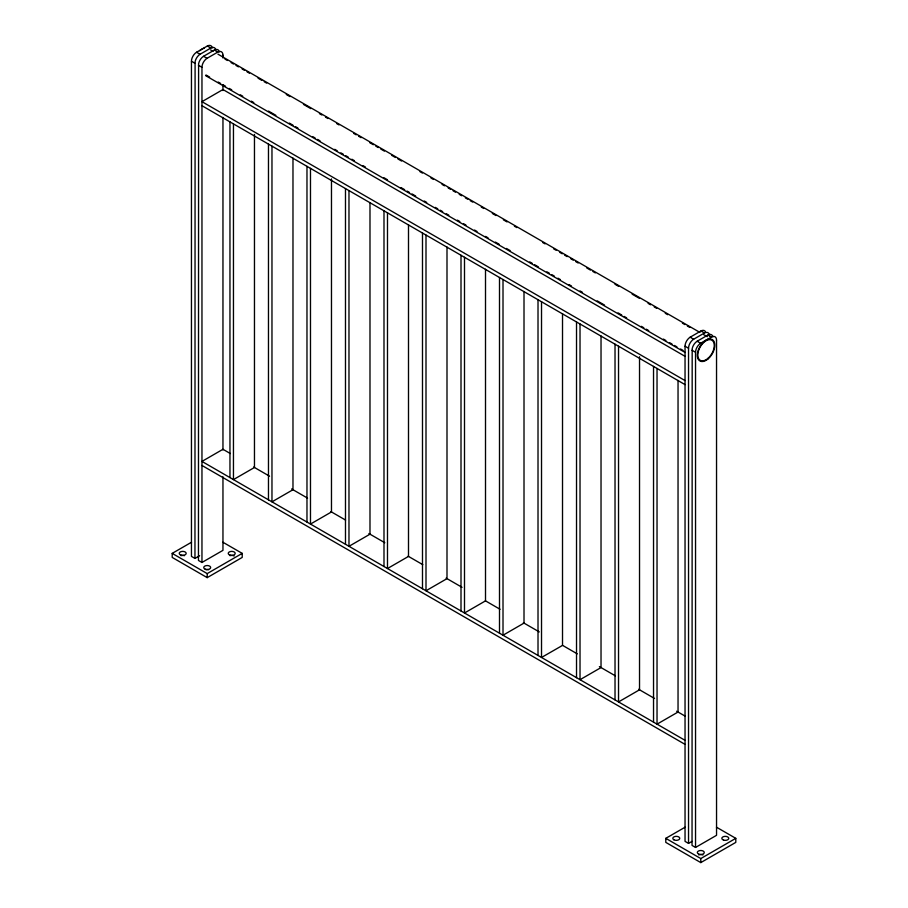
<?xml version="1.0" encoding="UTF-8"?>
<svg xmlns="http://www.w3.org/2000/svg" width="908" height="908" viewBox="0 0 908 908"><rect width="100%" height="100%" fill="white"/><g stroke="black" fill="none" stroke-linecap="round" stroke-linejoin="round"><path stroke-width="1.36" d="M191.474 61.233L191.599 59.758A7.423 4.29 -60 0 1 196.559 52.244L207.353 46.013A7.423 4.29 -60 0 1 212.313 47.795M194.97 63.265L191.452 61.245L191.452 556.411L194.959 558.431L195.095 61.778A7.423 4.29 -60 0 1 200.066 54.264L210.86 48.033A7.423 4.29 -60 0 1 215.82 49.815M222.959 476.779L222.959 550.35L201.962 562.472L198.455 560.452L198.602 63.798A7.423 4.29 -60 0 1 203.562 56.285L214.356 50.053A7.423 4.29 -60 0 1 219.316 51.835M685.052 346.209L685.177 344.722A7.423 4.29 -60 0 1 690.148 337.209L700.942 330.977A7.423 4.29 -60 0 1 705.414 331.568M716.537 340.148L716.548 835.315L695.539 847.448L692.044 845.416L692.18 348.774A7.423 4.29 -60 0 1 697.14 341.249L707.934 335.018A7.423 4.29 -60 0 1 712.905 336.811M198.455 65.285L201.973 67.305L202.098 65.819A7.423 4.29 -60 0 1 207.058 58.305L217.852 52.074A7.423 4.29 -60 0 1 222.823 53.856L222.948 55.195M222.903 542.235L242.209 553.381L242.209 557.421L207.206 577.636L172.202 557.421L172.202 553.381L191.52 542.235M194.959 558.431L199.624 555.741M172.202 553.381L207.206 573.595L242.209 553.381M692.044 841.375L688.536 843.396L685.041 841.375L685.041 346.22L688.559 348.229L688.684 346.743A7.423 4.29 -60 0 1 693.644 339.229L704.438 332.998A7.423 4.29 -60 0 1 709.398 334.791L709.523 336.119M692.044 350.261L695.551 352.27L695.687 350.794A7.423 4.29 -60 0 1 700.647 343.269L711.441 337.038A7.423 4.29 -60 0 1 716.401 338.832L716.525 340.159M577.306 653.874L562.585 645.372L541.52 657.46L541.52 301.751M716.48 827.199L735.798 838.345L735.798 842.386L700.794 862.6L665.791 842.386L665.791 838.345L685.097 827.199M665.791 838.345L700.794 858.559L735.798 838.345M207.353 46.013L210.86 48.033M214.356 50.053L217.852 52.074M700.942 330.977L704.438 332.998M707.934 335.018L711.441 337.038M210.599 49.929L213.051 51.336M217.954 54.174L699.966 332.453M703.643 334.587L707.321 336.709M224.946 59.065L227.397 60.484M231.075 62.607L233.526 64.025M235.989 65.433L238.441 66.852M242.118 68.974L244.57 70.393M247.021 71.811L249.473 73.23M258.065 78.179L261.742 80.313M264.194 81.72L266.646 83.139M286.27 94.466L289.947 96.6M303.442 104.386L310.797 108.631M319.389 113.591L321.841 115.01M325.518 117.132L327.97 118.551M336.55 123.499L339.013 124.918M353.723 133.419L356.174 134.838M358.637 136.245L361.089 137.664M369.669 142.624L373.347 144.747M375.799 146.165L378.261 147.573M380.713 148.991L384.39 151.114M391.745 155.37L395.423 157.493M397.874 158.911L401.563 161.034M419.961 171.657L422.413 173.065M430.994 178.025L433.445 179.444M442.037 184.403L444.489 185.811M448.166 187.945L450.618 189.352M453.069 190.771L455.521 192.19M459.198 194.312L461.661 195.731M465.339 197.853L467.79 199.272M470.242 200.691L472.693 202.098M481.285 207.058L483.737 208.477M492.318 213.437L495.995 215.559M503.361 219.804L507.039 221.927M514.393 226.183L516.845 227.59M542.609 242.459L545.061 243.877M553.642 248.837L556.093 250.256M559.771 252.379L562.234 253.797M564.685 255.205L567.137 256.623M570.814 258.746L573.266 260.165M575.717 261.583L578.169 263.002M586.761 267.951L590.438 270.085M592.89 271.492L595.342 272.911M614.966 284.238L618.643 286.372M632.138 294.158L639.493 298.403M648.085 303.363L650.537 304.782M654.214 306.904L656.666 308.323M665.258 313.271L667.709 314.69M682.419 323.191L684.882 324.599M687.333 326.017L689.785 327.436M196.559 52.244L200.066 54.264M203.562 56.285L207.058 58.305M690.148 337.209L693.644 339.229M697.14 341.249L700.647 343.269M205.957 74.967L209.635 77.089M218.215 82.049L220.667 83.468M223.118 84.875L225.581 86.294M229.259 88.417L231.71 89.835M240.291 94.795L242.742 96.214M251.334 101.163L253.786 102.581M268.507 111.082L275.862 115.327M289.357 123.113L293.034 125.247M295.486 126.655L297.938 128.073M312.658 136.575L315.11 137.993M317.562 139.401L320.013 140.819M334.734 149.321L337.186 150.739M340.863 152.862L343.315 154.269M345.766 155.688L348.229 157.107M351.907 159.229L354.358 160.648M362.939 165.608L365.391 167.015M383.789 177.639L387.478 179.761M400.961 187.559L404.639 189.681M407.09 191.1L409.553 192.507M412.005 193.926L415.682 196.049M424.263 201.008L426.715 202.427M435.307 207.387L437.758 208.795M440.21 210.213L442.661 211.632M446.339 213.755L448.802 215.173M457.382 220.133L459.834 221.541M463.511 223.674L465.963 225.082M474.555 230.042L477.006 231.461M485.587 236.409L488.039 237.828M495.405 242.084L499.082 244.207M506.437 248.452L510.126 250.574M529.739 261.901L532.202 263.32M534.653 264.739L538.331 266.861M546.911 271.821L549.363 273.24M551.826 274.647L554.277 276.066M557.955 278.188L560.406 279.607M568.987 284.567L571.45 285.986M580.03 290.935L582.482 292.353M597.203 300.854L604.558 305.099M618.053 312.885L621.73 315.019M624.182 316.427L626.634 317.845M641.354 326.347L643.806 327.765M646.258 329.173L648.709 330.591M663.43 339.093L665.882 340.511M669.559 342.634L672.011 344.041M674.474 345.46L676.925 346.879M680.603 349.001L683.054 350.42M205.583 75.614L685.131 352.474M685.2 356.413L222.959 89.54L201.962 101.673L685.041 380.577M201.962 105.714L685.041 384.617M230.314 453.546L222.959 449.29L201.962 461.423L685.041 740.326M253.616 466.996L269.551 476.189M291.627 488.935L307.562 498.14M330.853 511.59L345.573 520.08M368.864 533.529L384.81 542.734M408.101 556.184L422.81 564.674M446.112 578.124L462.047 587.328M485.349 600.778L500.058 609.279M523.36 622.729L539.295 631.923M599.371 666.608L615.306 675.813M638.608 689.263L654.543 698.468M676.619 711.214L685.2 716.162M201.962 465.464L685.041 744.367M700.794 858.559L700.794 862.6M695.539 352.281L695.539 847.448M688.536 348.241L688.536 843.396M678.038 380.418L678.038 712.031L657.029 724.153L657.029 368.444M653.533 366.423L653.533 722.132M639.527 356.765L639.527 689.796L618.53 701.929L618.53 346.22M615.022 344.2L615.022 699.909M601.028 335.949L601.028 667.573L580.019 679.695L580.019 323.986M576.523 321.965L576.523 677.674M562.517 313.714L562.517 645.338M538.013 299.731L538.013 655.44M524.007 291.491L524.007 623.104L503.009 635.225L503.009 279.516M499.502 277.496L499.502 633.205M485.508 269.256L485.508 600.869L464.499 613.002L464.499 257.293M461.003 255.273L461.003 610.982M446.997 247.021L446.997 578.646L426 590.768L426 235.059M422.492 233.038L422.492 588.747M408.498 224.798L408.498 556.411L387.489 568.533L387.489 212.824M383.993 210.804L383.993 566.513M369.987 202.563L369.987 534.176L348.978 546.31L348.978 190.601M345.483 188.569L345.483 544.289M331.477 178.91L331.477 511.942L310.479 524.075L310.479 168.366M306.972 166.346L306.972 522.055M292.978 158.094L292.978 489.718L271.969 501.84L271.969 146.131M268.473 144.111L268.473 499.82M254.467 134.452L254.467 467.484L233.458 479.606L233.458 123.897M229.962 121.876L229.962 477.585M222.959 55.184L222.959 58.021M222.959 84.898L222.959 90.55M222.959 117.438L222.959 449.903M207.206 573.595L207.206 577.636M201.962 67.317L201.962 562.472M199.692 50.769A12.372 7.151 -60 0 1 204.221 48.158M698.729 854.927A3.462 1.998 0 0 1 702.94 854.973M229.985 555.685A3.462 1.998 0 0 1 234.162 556.002M205.934 569.713A3.462 1.998 0 0 1 208.579 569.736M180.976 555.685A3.462 1.998 0 0 1 184.438 555.685M708.308 358.705A12.372 7.151 -60 0 0 712.235 339.535A12.372 7.151 -60 0 0 697.594 352.52A12.372 7.151 -60 0 0 708.308 358.705M708.172 358.206A11.634 6.719 -60 0 0 711.861 340.182A11.634 6.719 -60 0 0 698.093 352.383A11.634 6.719 -60 0 0 708.172 358.206M673.838 839.764A3.462 1.998 0 0 0 679.638 838.867A3.462 1.998 0 0 0 675.393 836.416A3.462 1.998 0 0 0 673.838 839.764M723.562 840.082A3.462 1.998 0 0 0 728.761 838.345A3.462 1.998 0 0 0 723.562 836.62A3.462 1.998 0 0 0 723.562 840.082M698.638 854.065A3.462 1.998 0 0 0 704.222 852.782A3.462 1.998 0 0 0 699.512 850.637A3.462 1.998 0 0 0 698.638 854.065M180.976 555.117A3.462 1.998 0 0 0 186.174 553.381A3.462 1.998 0 0 0 180.976 551.644A3.462 1.998 0 0 0 180.976 555.117M229.985 555.117A3.462 1.998 0 0 0 235.183 553.381A3.462 1.998 0 0 0 229.985 551.644A3.462 1.998 0 0 0 229.985 555.117M205.06 569.1A3.462 1.998 0 0 0 210.633 567.818A3.462 1.998 0 0 0 205.934 565.673A3.462 1.998 0 0 0 205.06 569.1"/></g></svg>
